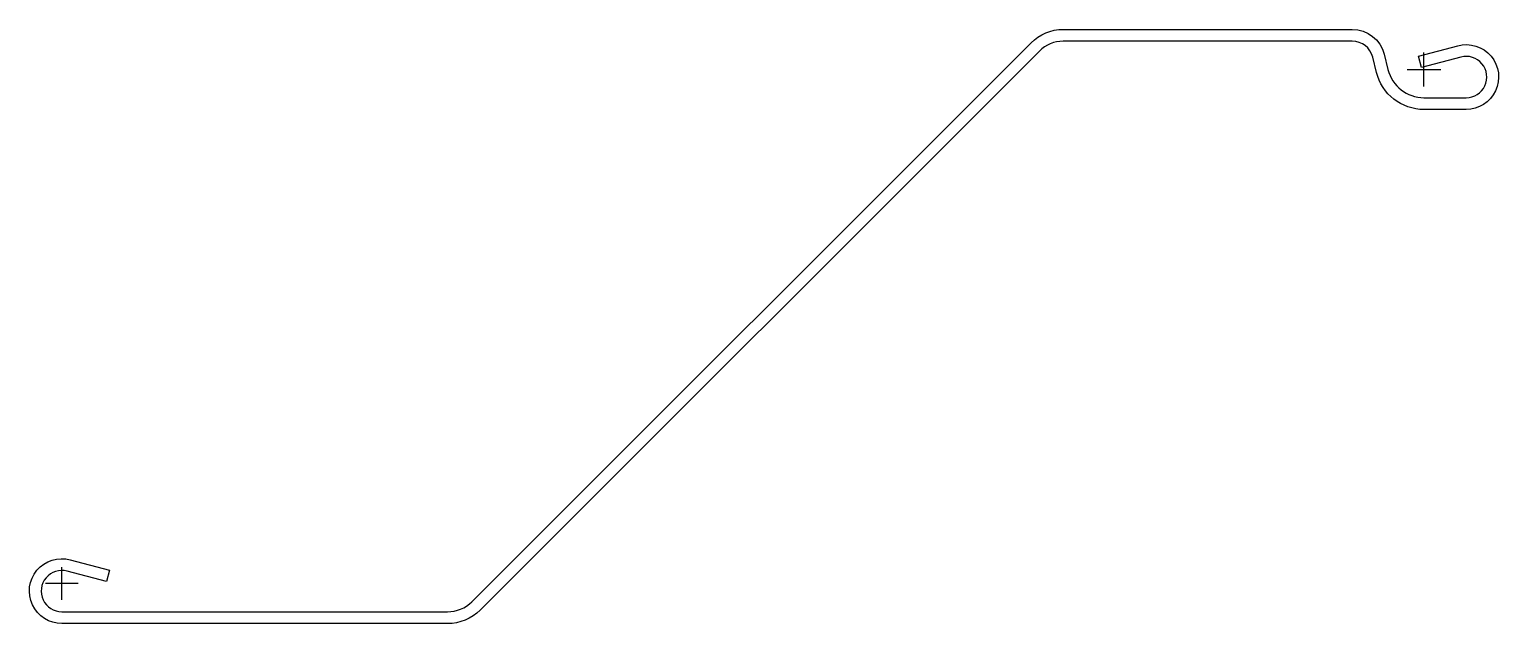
# Model space of a CAD drawing. Header units: millimetres. Extents: x -19 to 851, y -24 to 328.
import ezdxf

# ---------------------------------------------------------------- set-up
doc = ezdxf.new("R2010")
doc.units = ezdxf.units.MM
doc.header["$LTSCALE"] = 0.2

msp = doc.modelspace()

# ---------------------------------------------------------------- linework, layer by layer
at = {"flags": 128}
msp.add_lwpolyline([(579.16, 315.5), (247.87, -15.74, -0.198892), (228.43, -23.79), (0, -23.79, -1.140281), (4.98, 14.05), (28.16, 7.84), (26.35, 1.08), (3.17, 7.29, 1.140281), (0, -16.79), (228.43, -16.79, 0.198892), (242.92, -10.79), (574.21, 320.45, -0.198892), (593.3, 328.36), (764.56, 328.36, -0.344535), (783.44, 313.6), (785.7, 304.52, 0.344535), (807, 287.86), (832, 287.86, 1.140281), (828.83, 311.94), (805.65, 305.73), (803.84, 312.49), (827.02, 318.7, -1.140281), (832, 280.86), (807, 280.86, -0.344535), (778.9, 302.83), (776.65, 311.91, 0.344535), (764.56, 321.36), (593.3, 321.36, 0.198892)], format="xyb", close=True, dxfattribs=at)
at = {"layer": 'DEFPOINTS'}
for p, q in [((807, 294.43), (807, 314.61)), ((797, 304.61), (817, 304.61)), ((0, -9.72), (0, 9.72)), ((9.66, 0), (-9.66, 0))]:
    msp.add_line(p, q, dxfattribs=at)

doc.saveas('drawing.dxf')
